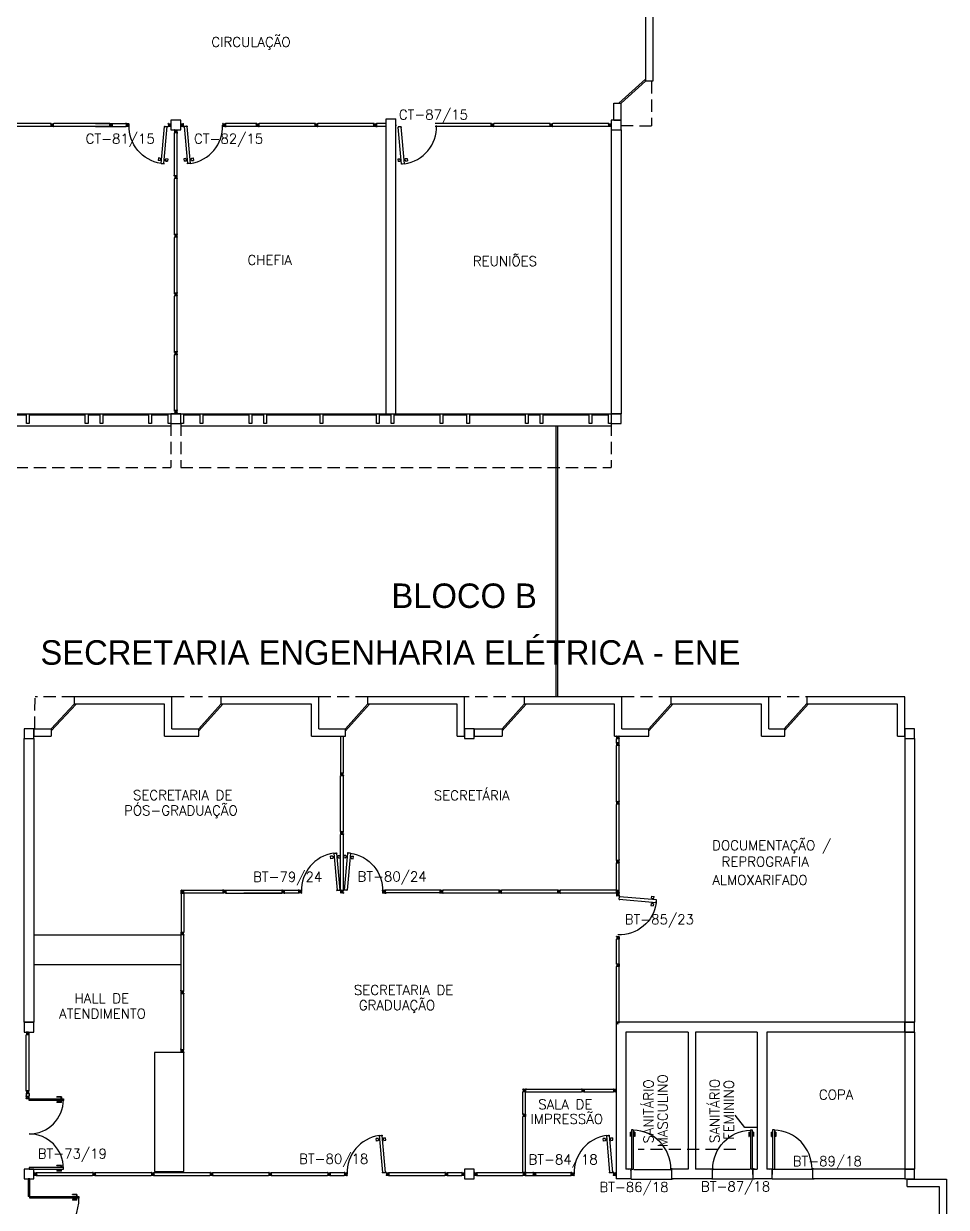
# Model space of a CAD drawing. Header units: centimetres. Extents: x -214 to 72, y 205 to 367.
# Drawn here: x -92.95 to -74.09, y 235.44 to 259.63 of the extents above; entities that cross this region are included whole.
import ezdxf

# ---------------------------------------------------------------- set-up
doc = ezdxf.new("R2010")
doc.units = ezdxf.units.CM
doc.header["$MEASUREMENT"] = 0
doc.linetypes.add('HIDDEN', pattern=[0.375, 0.25, -0.125])
doc.layers.get('0').update_dxf_attribs({"linetype": 'CONTINUOUS'})
for name, color, linetype in [('ALV', 2, 'CONTINUOUS'), ('BANC', 2, 'CONTINUOUS'), ('DIV', 2, 'CONTINUOUS'), ('ENDEREÇO NOVO', 2, 'CONTINUOUS'), ('ESQ', 1, 'CONTINUOUS'), ('ESTRUT', 3, 'CONTINUOUS'), ('MACANETA', 2, 'CONTINUOUS'), ('MARCO', 2, 'CONTINUOUS'), ('PEÇAS', 1, 'CONTINUOUS'), ('PORTA', 1, 'CONTINUOUS'), ('PROJ', 1, 'HIDDEN'), ('PROJEÇÃO', 1, 'HIDDEN'), ('SOLEIRA', 1, 'CONTINUOUS'), ('TEXTO', 2, 'CONTINUOUS'), ('USO', 2, 'CONTINUOUS')]:
    doc.layers.add(name, color=color, linetype=linetype)
doc.styles.add('UNB-100', font='simplex.shx', dxfattribs={"height": 0.2})

# ---------------------------------------------------------------- blocks, each defined once
blk = doc.blocks.new('DOOR-80')
at = {"layer": 'MACANETA'}
for p, q in [((-0.08, -0.755), (-0.08, -0.665)), ((-0.08, -0.665), (-0.075, -0.665)), ((-0.075, -0.755), (-0.075, -0.665)), ((0.01, -0.755), (0.01, -0.665)), ((0.015, -0.665), (0.01, -0.665)), ((0.015, -0.755), (0.015, -0.665)), ((-0.08, -0.755), (-0.053, -0.755)), ((-0.075, -0.735), (-0.053, -0.735)), ((-0.053, -0.728), (-0.05, -0.728)), ((-0.053, -0.763), (-0.053, -0.728)), ((-0.053, -0.763), (-0.05, -0.763)), ((-0.012, -0.728), (-0.015, -0.728)), ((-0.012, -0.763), (-0.015, -0.763)), ((-0.012, -0.763), (-0.012, -0.728)), ((0.01, -0.735), (-0.012, -0.735)), ((0.015, -0.755), (-0.012, -0.755))]:
    blk.add_line(p, q, dxfattribs=at)
at = {"layer": 'PORTA'}
for p, q in [((-0.05, -0.8), (-0.05, 0)), ((-0.015, 0), (-0.05, 0)), ((-0.015, -0.8), (-0.015, 0)), ((-0.05, -0.8), (-0.015, -0.8))]:
    blk.add_line(p, q, dxfattribs=at)
at = {"layer": 'PORTA', "color": 1}
blk.add_arc((-0.02, 0), 0.8, 180, 267.8509, dxfattribs=at)
blk = doc.blocks.new('MTDIV')
for p, q in [((-0.0285, 0.0185), (-0.0285, 0.0285)), ((-0.0185, 0.0285), (-0.0285, 0.0285)), ((-0.0265, 0.0185), (-0.0285, 0.0185)), ((-0.0265, 0.0235), (-0.0265, 0.0265)), ((-0.0265, 0.0265), (-0.0185, 0.0265)), ((-0.0265, 0.0235), (0.0265, 0.0235)), ((-0.0215, 0.0235), (-0.0265, 0.0235)), ((-0.0265, 0.0185), (-0.0265, 0.0215)), ((-0.0265, 0.0215), (-0.0235, 0.0215)), ((-0.0235, 0.0215), (-0.0235, -0.0215)), ((-0.0215, 0.0235), (-0.0215, 0.0215)), ((-0.0215, 0.0215), (0.0215, 0.0215)), ((-0.0215, 0.0195), (0.0195, 0.0195)), ((-0.0215, 0.0195), (-0.0215, -0.0195)), ((-0.0185, 0.0265), (-0.0185, 0.0285)), ((-0.0049, 0), (0.0049, 0)), ((0, -0.0049), (0, 0.0049)), ((0.0195, 0.0095), (0.0115, 0.0095)), ((0.0115, 0.0095), (0.0115, 0.0075)), ((0.0215, 0.0075), (0.0115, 0.0075)), ((0.0135, 0.0075), (0.0135, 0.0055)), ((0.0215, 0.0055), (0.0135, 0.0055)), ((0.0185, 0.0265), (0.0185, 0.0285)), ((0.0185, 0.0285), (0.0285, 0.0285)), ((0.0185, 0.0265), (0.0265, 0.0265)), ((0.0195, 0.0195), (0.0195, 0.0095)), ((0.0215, 0.0235), (0.0215, 0.0075)), ((0.0215, 0.0235), (0.0265, 0.0235)), ((0.0215, 0.0055), (0.0215, -0.0055)), ((0.0235, 0.0215), (0.0235, -0.0215)), ((0.0265, 0.0215), (0.0235, 0.0215)), ((0.0265, 0.0235), (0.0265, 0.0265)), ((0.0265, 0.0185), (0.0265, 0.0215)), ((0.0265, 0.0185), (0.0285, 0.0185)), ((0.0285, 0.0185), (0.0285, 0.0285)), ((-0.0285, -0.0185), (-0.0285, -0.0285)), ((-0.0285, -0.0185), (-0.0265, -0.0185)), ((-0.0185, -0.0285), (-0.0285, -0.0285)), ((-0.0265, -0.0185), (-0.0265, -0.0215)), ((-0.0265, -0.0215), (-0.0235, -0.0215)), ((0.0265, -0.0235), (-0.0265, -0.0235)), ((-0.0265, -0.0235), (-0.0265, -0.0265)), ((-0.0215, -0.0235), (-0.0265, -0.0235)), ((-0.0185, -0.0265), (-0.0265, -0.0265)), ((-0.0215, -0.0195), (0.0195, -0.0195)), ((-0.0215, -0.0215), (0.0215, -0.0215)), ((-0.0215, -0.0215), (-0.0215, -0.0235)), ((-0.0185, -0.0265), (-0.0185, -0.0285)), ((0.0215, -0.0075), (0.0115, -0.0075)), ((0.0115, -0.0075), (0.0115, -0.0095)), ((0.0195, -0.0095), (0.0115, -0.0095)), ((0.0215, -0.0055), (0.0135, -0.0055)), ((0.0135, -0.0055), (0.0135, -0.0075)), ((0.0185, -0.0265), (0.0185, -0.0285)), ((0.0265, -0.0265), (0.0185, -0.0265)), ((0.0185, -0.0285), (0.0285, -0.0285)), ((0.0195, -0.0095), (0.0195, -0.0195)), ((0.0215, -0.0075), (0.0215, -0.0235)), ((0.0215, -0.0235), (0.0265, -0.0235)), ((0.0265, -0.0215), (0.0235, -0.0215)), ((0.0265, -0.0185), (0.0265, -0.0215)), ((0.0285, -0.0185), (0.0265, -0.0185)), ((0.0265, -0.0235), (0.0265, -0.0265)), ((0.0285, -0.0185), (0.0285, -0.0285))]:
    blk.add_line(p, q)
blk = doc.blocks.new('PLXD')
at = {"color": 1}
for p, q in [((-0.194, 0.727), (-0.233, 0.723)), ((-0.192, 0.712), (-0.194, 0.727)), ((-0.08, 0.737), (-0.041, 0.74)), ((-0.079, 0.722), (-0.08, 0.737)), ((-0.036, 0.691), (-0.041, 0.74)), ((-0.229, 0.673), (-0.233, 0.723)), ((-0.189, 0.677), (-0.229, 0.673)), ((-0.164, 0.714), (-0.192, 0.712)), ((-0.162, 0.694), (-0.19, 0.692)), ((-0.189, 0.677), (-0.19, 0.692)), ((-0.107, 0.719), (-0.079, 0.722)), ((-0.106, 0.7), (-0.077, 0.702)), ((-0.076, 0.687), (-0.077, 0.702)), ((-0.076, 0.687), (-0.036, 0.691))]:
    blk.add_line(p, q, dxfattribs=at)
at = {"color": 2}
for p, q in [((-0.172, 0.786), (-0.161, 0.787)), ((-0.172, 0.786), (-0.171, 0.772)), ((-0.169, 0.772), (-0.171, 0.772)), ((-0.17, 0.784), (-0.114, 0.789)), ((-0.17, 0.784), (-0.103, 0.028)), ((-0.159, 0.792), (-0.161, 0.792)), ((-0.161, 0.792), (-0.161, 0.787)), ((-0.159, 0.792), (-0.159, 0.787)), ((-0.159, 0.787), (-0.126, 0.79)), ((-0.124, 0.795), (-0.126, 0.795)), ((-0.126, 0.795), (-0.126, 0.79)), ((-0.124, 0.795), (-0.124, 0.79)), ((-0.124, 0.79), (-0.112, 0.791)), ((-0.114, 0.789), (-0.046, 0.033)), ((-0.112, 0.791), (-0.11, 0.777)), ((-0.11, 0.777), (-0.112, 0.777)), ((-0.105, 0.026), (-0.106, 0.04)), ((-0.104, 0.04), (-0.106, 0.04)), ((-0.105, 0.026), (-0.093, 0.027)), ((-0.103, 0.028), (-0.046, 0.033)), ((-0.092, 0.022), (-0.093, 0.027)), ((-0.09, 0.022), (-0.092, 0.022)), ((-0.091, 0.027), (-0.058, 0.03)), ((-0.09, 0.022), (-0.091, 0.027)), ((-0.057, 0.025), (-0.058, 0.03)), ((-0.055, 0.025), (-0.057, 0.025)), ((-0.056, 0.03), (-0.044, 0.031)), ((-0.055, 0.025), (-0.056, 0.03)), ((-0.045, 0.045), (-0.047, 0.045)), ((-0.044, 0.031), (-0.045, 0.045)), ((-0.008, 0), (0.006, 0)), ((0, 0.007), (0, -0.006))]:
    blk.add_line(p, q, dxfattribs=at)
at = {"color": 1}
blk.add_arc((-0.064, 0.029), 0.764, 98.125, 182.1419, dxfattribs=at)
blk = doc.blocks.new('DIV12')
for p, q in [((-0.005, 0), (0.005, 0)), ((0, -0.005), (0, 0.005)), ((0.024, 0.018), (0.028, 0.018)), ((0.024, 0.018), (0.024, 0.016)), ((0.024, 0.016), (0.028, 0.016)), ((0.028, 0.03), (0.043, 0.03)), ((0.028, 0.018), (0.028, 0.03)), ((0.028, -0.017), (0.028, 0.016)), ((0.03, 0.028), (1.169, 0.028)), ((0.03, -0.029), (0.03, 0.028)), ((0.043, 0.03), (0.043, 0.028)), ((0.024, -0.017), (0.028, -0.017)), ((0.024, -0.017), (0.024, -0.019)), ((0.024, -0.019), (0.028, -0.019)), ((0.028, -0.031), (0.028, -0.019)), ((0.028, -0.031), (0.043, -0.031)), ((0.03, -0.029), (1.169, -0.029)), ((0.043, -0.029), (0.043, -0.031))]:
    blk.add_line(p, q)
blk = doc.blocks.new('ESQ9')
at = {"layer": 'ALV'}
blk.add_line((-0.2, 0), (0, 0), dxfattribs=at)
at = {"layer": 'ESQ'}
for p, q in [((0.055, 0), (8.745, 0)), ((0, -0.2), (0, -0.25)), ((0.055, -0.025), (0.4, -0.025)), ((0.455, -0.025), (1.4, -0.025)), ((1.455, -0.025), (1.7, -0.025)), ((1.755, -0.025), (2.85, -0.025)), ((2.905, -0.025), (4, -0.025)), ((4.055, -0.025), (4.3, -0.025)), ((4.355, -0.025), (5.3, -0.025)), ((5.355, -0.025), (5.85, -0.025)), ((5.905, -0.025), (7.05, -0.025)), ((7.105, -0.025), (7.35, -0.025)), ((7.405, -0.025), (8.35, -0.025)), ((8.405, -0.025), (8.745, -0.025)), ((8.8, -0.2), (8.8, -0.25)), ((0, -0.25), (8.8, -0.25))]:
    blk.add_line(p, q, dxfattribs=at)
for points in [[(0, 0), (0.055, 0), (0.055, -0.2), (0, -0.2)], [(0.4, 0), (0.455, 0), (0.455, -0.2), (0.4, -0.2)], [(1.4, 0), (1.455, 0), (1.455, -0.2), (1.4, -0.2)], [(1.7, 0), (1.755, 0), (1.755, -0.2), (1.7, -0.2)], [(2.85, 0), (2.905, 0), (2.905, -0.2), (2.85, -0.2)], [(4, 0), (4.055, 0), (4.055, -0.2), (4, -0.2)], [(4.3, 0), (4.355, 0), (4.355, -0.2), (4.3, -0.2)], [(5.3, 0), (5.355, 0), (5.355, -0.2), (5.3, -0.2)], [(5.85, 0), (5.905, 0), (5.905, -0.2), (5.85, -0.2)], [(7.05, 0), (7.105, 0), (7.105, -0.2), (7.05, -0.2)], [(7.35, 0), (7.405, 0), (7.405, -0.2), (7.35, -0.2)], [(8.35, 0), (8.405, 0), (8.405, -0.2), (8.35, -0.2)], [(8.745, 0), (8.8, 0), (8.8, -0.2), (8.745, -0.2)]]:
    blk.add_lwpolyline(points, close=True, dxfattribs=at)
blk = doc.blocks.new('PDFT')
at = {"color": 1}
for p, q in [((0.318, 0.979), (0.318, 0.889)), ((0.318, 0.979), (0.358, 0.979)), ((0.328, 0.969), (0.328, 0.889)), ((0.328, 0.969), (0.358, 0.969)), ((0.433, 0.979), (0.393, 0.979)), ((0.423, 0.969), (0.393, 0.969)), ((0.423, 0.969), (0.423, 0.889)), ((0.433, 0.979), (0.433, 0.889)), ((2.362, 0.979), (2.362, 0.889)), ((2.362, 0.979), (2.402, 0.979)), ((2.372, 0.969), (2.372, 0.889)), ((2.372, 0.969), (2.402, 0.969)), ((2.477, 0.979), (2.437, 0.979)), ((2.467, 0.969), (2.437, 0.969)), ((2.467, 0.969), (2.467, 0.889)), ((2.477, 0.979), (2.477, 0.889)), ((0.328, 0.889), (0.318, 0.889)), ((0.423, 0.889), (0.433, 0.889)), ((2.372, 0.889), (2.362, 0.889)), ((2.467, 0.889), (2.477, 0.889))]:
    blk.add_line(p, q, dxfattribs=at)
at = {"color": 2}
for p, q in [((0.358, 0.018), (0.358, 1.019)), ((0.358, 1.019), (0.393, 1.019)), ((0.393, 1.019), (0.393, 0.018)), ((2.402, 1.019), (2.402, 0.018)), ((2.437, 1.019), (2.402, 1.019)), ((2.437, 0.018), (2.437, 1.019)), ((0.358, 0.018), (0, 0.017)), ((0, 0.017), (0, -0.017)), ((0.393, 0.018), (0.358, 0.018)), ((0.358, 0.018), (0.358, -0.017)), ((2.402, 0.018), (2.437, 0.018)), ((2.437, 0.017), (2.437, -0.017)), ((2.437, 0.017), (2.805, 0.017)), ((2.805, 0.017), (2.805, -0.017)), ((0, -0.017), (0.358, -0.017)), ((2.437, -0.017), (2.805, -0.017))]:
    blk.add_line(p, q, dxfattribs=at)
at = {"color": 1}
for centre, start, end in [((0.393, 0.018), 0.0837, 90), ((2.402, 0.018), 90, 179.9163)]:
    blk.add_arc(centre, 1.002, start, end, dxfattribs=at)

msp = doc.modelspace()

# ---------------------------------------------------------------- linework, layer by layer
for p, q in [((-88.842, 241.889), (-88.832, 241.889)), ((-87.298, 241.889), (-87.288, 241.889)), ((-85.576, 241.889), (-85.586, 241.889))]:
    msp.add_line(p, q)
at = {"layer": 'ALV'}
for p, q in [((-80.085, 260.452), (-80.085, 258.452)), ((-80.235, 260.302), (-80.235, 258.452)), ((-80.085, 258.452), (-80.235, 258.452)), ((-80.885, 257.658), (-80.885, 258.002)), ((-80.885, 258.002), (-80.735, 258.002)), ((-80.735, 257.658), (-80.735, 258.002)), ((-85.535, 251.658), (-85.535, 257.686)), ((-85.535, 257.686), (-85.335, 257.686)), ((-85.335, 251.658), (-85.335, 257.686)), ((-80.885, 257.658), (-80.735, 257.658)), ((-80.935, 257.458), (-80.935, 251.658)), ((-80.935, 257.458), (-80.735, 257.458)), ((-80.735, 257.458), (-80.735, 251.658)), ((-80.935, 251.658), (-80.735, 251.658)), ((-89.915, 245.868), (-91.915, 245.868)), ((-91.915, 245.868), (-91.915, 245.718)), ((-89.915, 245.218), (-89.915, 245.868)), ((-86.915, 245.868), (-88.915, 245.868)), ((-88.915, 245.868), (-88.915, 245.718)), ((-86.915, 245.218), (-86.915, 245.868)), ((-85.915, 245.868), (-85.915, 245.718)), ((-83.935, 245.868), (-85.915, 245.868)), ((-83.935, 245.068), (-83.935, 245.868)), ((-80.715, 245.868), (-82.715, 245.868)), ((-82.715, 245.868), (-82.715, 245.718)), ((-80.715, 245.218), (-80.715, 245.868)), ((-77.715, 245.868), (-79.715, 245.868)), ((-79.715, 245.868), (-79.715, 245.718)), ((-77.715, 245.218), (-77.715, 245.868)), ((-74.935, 245.868), (-76.935, 245.868)), ((-76.935, 245.868), (-76.935, 245.718)), ((-74.935, 245.068), (-74.935, 245.868)), ((-90.065, 245.718), (-91.915, 245.718)), ((-90.065, 245.068), (-90.065, 245.718)), ((-87.065, 245.718), (-88.915, 245.718)), ((-87.065, 245.068), (-87.065, 245.718)), ((-84.085, 245.718), (-85.915, 245.718)), ((-84.085, 245.068), (-84.085, 245.718)), ((-80.865, 245.718), (-82.715, 245.718)), ((-80.865, 245.068), (-80.865, 245.718)), ((-77.865, 245.718), (-79.715, 245.718)), ((-77.865, 245.068), (-77.865, 245.718)), ((-75.085, 245.718), (-76.935, 245.718)), ((-75.085, 245.068), (-75.085, 245.718)), ((-92.735, 245.218), (-92.385, 245.218)), ((-92.735, 245.218), (-92.735, 245.068)), ((-92.385, 245.218), (-92.385, 245.068)), ((-89.915, 245.218), (-89.365, 245.218)), ((-89.365, 245.068), (-89.365, 245.218)), ((-86.915, 245.218), (-86.365, 245.218)), ((-86.365, 245.068), (-86.365, 245.218)), ((-83.735, 245.218), (-83.735, 245.068)), ((-83.735, 245.218), (-83.165, 245.218)), ((-83.165, 245.218), (-83.165, 245.068)), ((-80.715, 245.218), (-80.165, 245.218)), ((-80.165, 245.068), (-80.165, 245.218)), ((-77.715, 245.218), (-77.385, 245.218)), ((-77.385, 245.068), (-77.385, 245.218)), ((-92.935, 239.218), (-92.935, 245.018)), ((-92.935, 245.018), (-92.735, 245.018)), ((-92.935, 239.218), (-92.935, 245.018)), ((-92.735, 245.068), (-92.385, 245.068)), ((-92.735, 245.018), (-92.735, 239.218)), ((-92.735, 245.018), (-92.735, 239.218)), ((-90.065, 245.068), (-89.365, 245.068)), ((-87.065, 245.068), (-86.365, 245.068)), ((-84.085, 245.068), (-83.935, 245.068)), ((-83.735, 245.068), (-83.165, 245.068)), ((-80.865, 245.068), (-80.165, 245.068)), ((-77.865, 245.068), (-77.385, 245.068)), ((-75.085, 245.068), (-74.935, 245.068)), ((-74.935, 245.018), (-74.935, 239.218)), ((-74.935, 245.018), (-74.735, 245.018)), ((-74.735, 245.018), (-74.735, 239.218)), ((-74.735, 245.018), (-74.735, 245.018)), ((-92.935, 239.218), (-92.735, 239.218)), ((-92.935, 239.218), (-92.735, 239.218)), ((-80.835, 239.218), (-80.835, 236.017)), ((-74.94, 239.218), (-80.835, 239.218)), ((-74.94, 239.218), (-74.94, 239.018)), ((-74.935, 239.218), (-74.735, 239.218)), ((-80.635, 239.018), (-80.635, 236.217)), ((-79.363, 239.018), (-80.635, 239.018)), ((-79.363, 239.018), (-79.363, 236.217)), ((-77.951, 239.018), (-79.213, 239.018)), ((-79.213, 239.018), (-79.213, 236.217)), ((-77.951, 239.018), (-77.951, 236.217)), ((-74.935, 239.018), (-77.751, 239.018)), ((-77.751, 239.018), (-77.751, 236.217)), ((-74.935, 239.018), (-74.935, 236.218)), ((-74.935, 239.018), (-74.735, 239.018)), ((-74.735, 239.018), (-74.935, 239.018)), ((-74.735, 239.018), (-74.735, 236.218)), ((-74.735, 239.018), (-74.735, 239.018)), ((-74.735, 239.018), (-74.735, 239.018)), ((-74.735, 239.018), (-74.735, 239.018)), ((-74.735, 239.018), (-74.735, 239.018)), ((-74.735, 239.018), (-74.735, 239.018)), ((-80.535, 236.217), (-80.635, 236.217)), ((-80.535, 236.217), (-80.535, 236.017)), ((-79.705, 236.217), (-79.705, 236.017)), ((-79.363, 236.217), (-79.705, 236.217)), ((-78.87, 236.217), (-79.213, 236.217)), ((-78.87, 236.217), (-78.87, 236.017)), ((-78.04, 236.217), (-77.951, 236.217)), ((-78.04, 236.217), (-78.04, 236.017)), ((-77.651, 236.217), (-77.751, 236.217)), ((-77.651, 236.217), (-77.651, 236.017)), ((-74.935, 236.217), (-76.821, 236.217)), ((-76.821, 236.217), (-76.821, 236.017)), ((-74.935, 236.218), (-74.735, 236.218)), ((-74.931, 236.218), (-74.735, 236.218)), ((-80.535, 236.017), (-80.835, 236.017)), ((-78.87, 236.017), (-79.705, 236.017)), ((-77.686, 236.017), (-78.005, 236.017)), ((-74.935, 236.017), (-76.821, 236.017)), ((-74.885, 236.012), (-74.085, 236.012)), ((-74.885, 235.862), (-74.885, 236.012)), ((-74.085, 236.012), (-74.085, 234.012)), ((-74.885, 235.862), (-74.235, 235.862)), ((-74.235, 235.862), (-74.235, 234.012))]:
    msp.add_line(p, q, dxfattribs=at)
at = {"layer": 'BANC'}
for points in [[(-89.728, 240.402), (-89.728, 241.002), (-92.735, 241.002), (-92.735, 240.402)], [(-90.271, 236.168), (-89.671, 236.168), (-89.671, 238.602), (-90.271, 238.602)]]:
    msp.add_lwpolyline(points, close=True, dxfattribs=at)
at = {"layer": 'DIV'}
for p, q in [((-91.477, 257.586), (-90.852, 257.586)), ((-91.477, 257.529), (-90.852, 257.529)), ((-90.85, 257.588), (-90.865, 257.588)), ((-90.865, 257.586), (-90.865, 257.588)), ((-90.865, 257.527), (-90.865, 257.529)), ((-90.85, 257.527), (-90.865, 257.527)), ((-90.852, 257.586), (-90.852, 257.529)), ((-90.85, 257.588), (-90.85, 257.576)), ((-90.845, 257.576), (-90.85, 257.576)), ((-90.85, 257.574), (-90.85, 257.541)), ((-90.845, 257.574), (-90.85, 257.574)), ((-90.845, 257.541), (-90.85, 257.541)), ((-90.845, 257.539), (-90.85, 257.539)), ((-90.85, 257.539), (-90.85, 257.527)), ((-90.845, 257.574), (-90.845, 257.576)), ((-90.845, 257.539), (-90.845, 257.541)), ((-90.827, 257.558), (-90.817, 257.558)), ((-90.822, 257.563), (-90.822, 257.552)), ((-89.831, 257.429), (-89.841, 257.429)), ((-89.836, 257.423), (-89.836, 257.434)), ((-88.844, 257.558), (-88.854, 257.558)), ((-88.849, 257.563), (-88.849, 257.552)), ((-88.825, 257.574), (-88.825, 257.576)), ((-88.825, 257.576), (-88.82, 257.576)), ((-88.825, 257.574), (-88.82, 257.574)), ((-88.825, 257.539), (-88.825, 257.541)), ((-88.825, 257.541), (-88.82, 257.541)), ((-88.825, 257.539), (-88.82, 257.539)), ((-88.82, 257.588), (-88.82, 257.576)), ((-88.82, 257.588), (-88.806, 257.588)), ((-88.82, 257.574), (-88.82, 257.541)), ((-88.82, 257.539), (-88.82, 257.527)), ((-88.82, 257.527), (-88.806, 257.527)), ((-88.818, 257.586), (-88.818, 257.529)), ((-88.194, 257.586), (-88.818, 257.586)), ((-88.194, 257.529), (-88.818, 257.529)), ((-88.806, 257.586), (-88.806, 257.588)), ((-88.806, 257.527), (-88.806, 257.529)), ((-88.206, 257.586), (-88.206, 257.588)), ((-88.192, 257.588), (-88.206, 257.588)), ((-88.206, 257.527), (-88.206, 257.529)), ((-88.192, 257.527), (-88.206, 257.527)), ((-88.194, 257.586), (-88.194, 257.529)), ((-88.192, 257.588), (-88.192, 257.576)), ((-88.187, 257.576), (-88.192, 257.576)), ((-88.192, 257.574), (-88.192, 257.541)), ((-88.187, 257.574), (-88.192, 257.574)), ((-88.187, 257.541), (-88.192, 257.541)), ((-88.192, 257.539), (-88.192, 257.527)), ((-88.187, 257.539), (-88.192, 257.539)), ((-88.187, 257.574), (-88.187, 257.576)), ((-88.187, 257.539), (-88.187, 257.541)), ((-88.158, 257.558), (-88.168, 257.558)), ((-88.163, 257.563), (-88.163, 257.552)), ((-85.758, 257.558), (-85.768, 257.558)), ((-85.763, 257.563), (-85.763, 257.552)), ((-85.74, 257.576), (-85.735, 257.576)), ((-85.74, 257.574), (-85.74, 257.576)), ((-85.74, 257.574), (-85.735, 257.574)), ((-85.74, 257.541), (-85.735, 257.541)), ((-85.74, 257.539), (-85.74, 257.541)), ((-85.74, 257.539), (-85.735, 257.539)), ((-85.735, 257.588), (-85.72, 257.588)), ((-85.735, 257.588), (-85.735, 257.576)), ((-85.735, 257.574), (-85.735, 257.541)), ((-85.735, 257.539), (-85.735, 257.527)), ((-85.735, 257.527), (-85.72, 257.527)), ((-85.733, 257.586), (-85.733, 257.529)), ((-85.535, 257.586), (-85.733, 257.586)), ((-85.535, 257.529), (-85.733, 257.529)), ((-85.72, 257.586), (-85.72, 257.588)), ((-85.72, 257.527), (-85.72, 257.529)), ((-89.866, 257.4), (-89.866, 257.386)), ((-89.854, 257.4), (-89.866, 257.4)), ((-89.866, 257.386), (-89.864, 257.386)), ((-89.864, 256.522), (-89.864, 257.398)), ((-89.807, 257.398), (-89.864, 257.398)), ((-89.854, 257.405), (-89.854, 257.4)), ((-89.854, 257.405), (-89.852, 257.405)), ((-89.852, 257.405), (-89.852, 257.4)), ((-89.819, 257.4), (-89.852, 257.4)), ((-89.819, 257.405), (-89.819, 257.4)), ((-89.819, 257.405), (-89.817, 257.405)), ((-89.817, 257.405), (-89.817, 257.4)), ((-89.805, 257.4), (-89.817, 257.4)), ((-89.807, 256.522), (-89.807, 257.398)), ((-89.807, 257.386), (-89.805, 257.386)), ((-89.805, 257.4), (-89.805, 257.386)), ((-89.866, 256.534), (-89.864, 256.534)), ((-89.866, 256.52), (-89.866, 256.534)), ((-89.854, 256.52), (-89.866, 256.52)), ((-89.807, 256.522), (-89.864, 256.522)), ((-89.854, 256.515), (-89.854, 256.52)), ((-89.854, 256.515), (-89.852, 256.515)), ((-89.852, 256.515), (-89.852, 256.52)), ((-89.819, 256.52), (-89.852, 256.52)), ((-89.83, 256.492), (-89.84, 256.492)), ((-89.835, 256.486), (-89.835, 256.497)), ((-89.819, 256.515), (-89.819, 256.52)), ((-89.819, 256.515), (-89.817, 256.515)), ((-89.817, 256.515), (-89.817, 256.52)), ((-89.805, 256.52), (-89.817, 256.52)), ((-89.807, 256.534), (-89.805, 256.534)), ((-89.805, 256.52), (-89.805, 256.534)), ((-82.065, 251.408), (-82.065, 245.868)), ((-82.035, 251.408), (-82.035, 245.868)), ((-86.465, 244.318), (-86.465, 245.068)), ((-86.408, 244.318), (-86.408, 245.068)), ((-80.828, 244.933), (-80.828, 245.011)), ((-80.771, 244.933), (-80.771, 245.011)), ((-80.828, 241.918), (-80.828, 242.476)), ((-80.771, 241.918), (-80.771, 242.476)), ((-89.73, 241.861), (-89.73, 241.846)), ((-89.73, 241.861), (-89.718, 241.861)), ((-89.728, 241.846), (-89.73, 241.846)), ((-89.728, 241.859), (-89.728, 241.059)), ((-89.728, 241.859), (-89.671, 241.859)), ((-89.718, 241.866), (-89.718, 241.861)), ((-89.716, 241.866), (-89.718, 241.866)), ((-89.716, 241.866), (-89.716, 241.861)), ((-89.716, 241.861), (-89.683, 241.861)), ((-89.704, 241.889), (-89.694, 241.889)), ((-89.699, 241.894), (-89.699, 241.884)), ((-89.683, 241.866), (-89.683, 241.861)), ((-89.681, 241.866), (-89.683, 241.866)), ((-89.681, 241.866), (-89.681, 241.861)), ((-89.681, 241.861), (-89.669, 241.861)), ((-89.671, 241.918), (-88.867, 241.918)), ((-89.671, 241.861), (-88.867, 241.861)), ((-89.671, 241.859), (-89.671, 241.059)), ((-89.669, 241.846), (-89.671, 241.846)), ((-89.669, 241.861), (-89.669, 241.846)), ((-88.88, 241.92), (-88.88, 241.918)), ((-88.865, 241.92), (-88.88, 241.92)), ((-88.867, 241.861), (-88.867, 241.918)), ((-88.865, 241.908), (-88.865, 241.92)), ((-88.86, 241.908), (-88.865, 241.908)), ((-88.86, 241.906), (-88.865, 241.906)), ((-88.865, 241.873), (-88.865, 241.906)), ((-88.86, 241.908), (-88.86, 241.906)), ((-88.837, 241.884), (-88.837, 241.894)), ((-88.444, 241.918), (-87.323, 241.918)), ((-88.444, 241.861), (-87.323, 241.861)), ((-87.336, 241.92), (-87.336, 241.918)), ((-87.321, 241.92), (-87.336, 241.92)), ((-87.336, 241.861), (-87.336, 241.859)), ((-87.321, 241.859), (-87.336, 241.859)), ((-87.323, 241.861), (-87.323, 241.918)), ((-87.321, 241.908), (-87.321, 241.92)), ((-87.316, 241.908), (-87.321, 241.908)), ((-87.316, 241.906), (-87.321, 241.906)), ((-87.321, 241.873), (-87.321, 241.906)), ((-87.316, 241.873), (-87.321, 241.873)), ((-87.316, 241.871), (-87.321, 241.871)), ((-87.321, 241.859), (-87.321, 241.871)), ((-87.316, 241.908), (-87.316, 241.906)), ((-87.316, 241.873), (-87.316, 241.871)), ((-87.293, 241.884), (-87.293, 241.894)), ((-85.581, 241.884), (-85.581, 241.894)), ((-85.557, 241.908), (-85.552, 241.908)), ((-85.557, 241.908), (-85.557, 241.906)), ((-85.557, 241.906), (-85.552, 241.906)), ((-85.557, 241.873), (-85.552, 241.873)), ((-85.557, 241.873), (-85.557, 241.871)), ((-85.557, 241.871), (-85.552, 241.871)), ((-85.552, 241.92), (-85.538, 241.92)), ((-85.552, 241.908), (-85.552, 241.92)), ((-85.552, 241.873), (-85.552, 241.906)), ((-85.552, 241.859), (-85.552, 241.871)), ((-85.552, 241.859), (-85.538, 241.859)), ((-84.43, 241.918), (-85.55, 241.918)), ((-85.55, 241.861), (-85.55, 241.918)), ((-84.43, 241.861), (-85.55, 241.861)), ((-85.538, 241.92), (-85.538, 241.918)), ((-85.538, 241.861), (-85.538, 241.859)), ((-84.442, 241.92), (-84.442, 241.918)), ((-84.428, 241.92), (-84.442, 241.92)), ((-84.442, 241.861), (-84.442, 241.859)), ((-84.428, 241.859), (-84.442, 241.859)), ((-84.43, 241.861), (-84.43, 241.918)), ((-84.428, 241.908), (-84.428, 241.92)), ((-84.423, 241.908), (-84.428, 241.908)), ((-84.423, 241.906), (-84.428, 241.906)), ((-84.428, 241.873), (-84.428, 241.906)), ((-84.423, 241.873), (-84.428, 241.873)), ((-84.423, 241.871), (-84.428, 241.871)), ((-84.428, 241.859), (-84.428, 241.871)), ((-84.423, 241.908), (-84.423, 241.906)), ((-84.423, 241.873), (-84.423, 241.871)), ((-84.394, 241.889), (-84.404, 241.889)), ((-84.399, 241.884), (-84.399, 241.894)), ((-80.828, 240.418), (-80.828, 240.917)), ((-80.771, 240.418), (-80.771, 240.917)), ((-92.883, 239.013), (-92.883, 239.018)), ((-92.883, 239.013), (-92.881, 239.013)), ((-92.848, 239.018), (-92.881, 239.018)), ((-92.881, 239.013), (-92.881, 239.018)), ((-92.86, 238.989), (-92.87, 238.989)), ((-92.865, 238.984), (-92.865, 238.994)), ((-92.848, 239.013), (-92.848, 239.018)), ((-92.848, 239.013), (-92.846, 239.013)), ((-92.846, 239.013), (-92.846, 239.018)), ((-81.483, 237.853), (-80.892, 237.853)), ((-92.893, 237.761), (-92.893, 237.713)), ((-92.836, 237.761), (-92.836, 237.713)), ((-92.835, 237.656), (-92.134, 237.656)), ((-92.835, 237.621), (-92.835, 237.656)), ((-92.134, 237.621), (-92.835, 237.621)), ((-92.174, 237.696), (-92.264, 237.696)), ((-92.264, 237.686), (-92.264, 237.695)), ((-92.184, 237.686), (-92.264, 237.686)), ((-92.184, 237.591), (-92.264, 237.591)), ((-92.264, 237.591), (-92.264, 237.581)), ((-92.174, 237.581), (-92.264, 237.581)), ((-92.184, 237.686), (-92.184, 237.656)), ((-92.184, 237.591), (-92.184, 237.621)), ((-92.174, 237.696), (-92.174, 237.656)), ((-92.174, 237.581), (-92.174, 237.621)), ((-92.134, 237.656), (-92.134, 237.621)), ((-82.742, 237.346), (-82.742, 237.796)), ((-82.685, 237.346), (-82.685, 237.796)), ((-81.483, 237.796), (-80.892, 237.796)), ((-92.134, 236.253), (-92.835, 236.253)), ((-92.835, 236.253), (-92.835, 236.218)), ((-92.835, 236.218), (-92.134, 236.218)), ((-92.174, 236.293), (-92.264, 236.293)), ((-92.264, 236.283), (-92.264, 236.292)), ((-92.184, 236.283), (-92.264, 236.283)), ((-92.184, 236.188), (-92.264, 236.188)), ((-92.264, 236.188), (-92.264, 236.178)), ((-92.174, 236.178), (-92.264, 236.178)), ((-92.184, 236.283), (-92.184, 236.253)), ((-92.184, 236.188), (-92.184, 236.218)), ((-92.174, 236.293), (-92.174, 236.253)), ((-92.174, 236.178), (-92.174, 236.218)), ((-92.134, 236.218), (-92.134, 236.253)), ((-86.678, 236.146), (-86.391, 236.146)), ((-84.278, 236.146), (-83.992, 236.146)), ((-83.678, 236.146), (-82.742, 236.146)), ((-82.714, 236.112), (-82.714, 236.123)), ((-82.69, 236.136), (-82.685, 236.136)), ((-82.69, 236.136), (-82.69, 236.134)), ((-82.69, 236.134), (-82.685, 236.134)), ((-82.685, 236.148), (-82.671, 236.148)), ((-82.685, 236.136), (-82.685, 236.148)), ((-82.685, 236.101), (-82.685, 236.134)), ((-82.683, 236.146), (-81.751, 236.146)), ((-82.683, 236.089), (-82.683, 236.146)), ((-82.671, 236.148), (-82.671, 236.146)), ((-82.507, 236.112), (-82.507, 236.123)), ((-82.484, 236.136), (-82.479, 236.136)), ((-82.484, 236.136), (-82.484, 236.134)), ((-82.484, 236.134), (-82.479, 236.134)), ((-82.479, 236.148), (-82.464, 236.148)), ((-82.479, 236.136), (-82.479, 236.148)), ((-82.479, 236.101), (-82.479, 236.134)), ((-82.477, 236.146), (-81.751, 236.146)), ((-82.477, 236.089), (-82.477, 236.146)), ((-82.464, 236.148), (-82.464, 236.146)), ((-81.764, 236.148), (-81.764, 236.146)), ((-81.749, 236.148), (-81.764, 236.148)), ((-81.764, 236.148), (-81.764, 236.146)), ((-81.749, 236.148), (-81.764, 236.148)), ((-81.751, 236.089), (-81.751, 236.146)), ((-81.751, 236.089), (-81.751, 236.146)), ((-81.749, 236.136), (-81.749, 236.148)), ((-81.749, 236.136), (-81.749, 236.148)), ((-81.744, 236.136), (-81.749, 236.136)), ((-81.744, 236.136), (-81.749, 236.136)), ((-81.744, 236.134), (-81.749, 236.134)), ((-81.749, 236.101), (-81.749, 236.134)), ((-81.744, 236.134), (-81.749, 236.134)), ((-81.749, 236.101), (-81.749, 236.134)), ((-81.744, 236.136), (-81.744, 236.134)), ((-81.744, 236.136), (-81.744, 236.134)), ((-81.721, 236.112), (-81.721, 236.123)), ((-81.721, 236.112), (-81.721, 236.123)), ((-86.678, 236.089), (-86.391, 236.089)), ((-86.368, 236.118), (-86.358, 236.118)), ((-84.278, 236.089), (-83.992, 236.089)), ((-83.678, 236.089), (-82.742, 236.089)), ((-82.719, 236.118), (-82.709, 236.118)), ((-82.719, 236.118), (-82.709, 236.118)), ((-82.69, 236.101), (-82.685, 236.101)), ((-82.69, 236.101), (-82.69, 236.099)), ((-82.69, 236.099), (-82.685, 236.099)), ((-82.685, 236.087), (-82.685, 236.099)), ((-82.685, 236.087), (-82.671, 236.087)), ((-82.683, 236.089), (-81.751, 236.089)), ((-82.671, 236.089), (-82.671, 236.087)), ((-82.512, 236.118), (-82.502, 236.118)), ((-82.484, 236.101), (-82.479, 236.101)), ((-82.484, 236.101), (-82.484, 236.099)), ((-82.484, 236.099), (-82.479, 236.099)), ((-82.479, 236.087), (-82.479, 236.099)), ((-82.479, 236.087), (-82.464, 236.087)), ((-82.477, 236.089), (-81.751, 236.089)), ((-82.464, 236.089), (-82.464, 236.087)), ((-81.764, 236.089), (-81.764, 236.087)), ((-81.764, 236.089), (-81.764, 236.087)), ((-81.749, 236.087), (-81.764, 236.087)), ((-81.749, 236.087), (-81.764, 236.087)), ((-81.744, 236.101), (-81.749, 236.101)), ((-81.744, 236.101), (-81.749, 236.101)), ((-81.744, 236.099), (-81.749, 236.099)), ((-81.749, 236.087), (-81.749, 236.099)), ((-81.744, 236.099), (-81.749, 236.099)), ((-81.749, 236.087), (-81.749, 236.099)), ((-81.744, 236.101), (-81.744, 236.099)), ((-81.744, 236.101), (-81.744, 236.099)), ((-81.726, 236.118), (-81.716, 236.118)), ((-81.726, 236.118), (-81.716, 236.118))]:
    msp.add_line(p, q, dxfattribs=at)
at = {"layer": 'DIV', "color": 1}
msp.add_line((-89.836, 257.423), (-89.836, 257.434), dxfattribs=at)
for centre, start, end in [((-92.835, 237.638), 270, 0), ((-92.835, 236.235), 0, 90)]:
    msp.add_arc(centre, 0.702, start, end, dxfattribs=at)
at = {"layer": 'ESQ'}
for p, q in [((-80.235, 258.493), (-80.78, 258.002)), ((-80.235, 258.452), (-80.735, 258.002)), ((-91.875, 245.718), (-92.385, 245.173)), ((-91.915, 245.718), (-92.385, 245.218)), ((-88.875, 245.718), (-89.365, 245.173)), ((-88.915, 245.718), (-89.365, 245.218)), ((-85.915, 245.718), (-86.365, 245.218)), ((-85.875, 245.718), (-86.365, 245.173)), ((-82.715, 245.718), (-83.165, 245.218)), ((-82.675, 245.718), (-83.165, 245.173)), ((-79.715, 245.718), (-80.165, 245.218)), ((-79.675, 245.718), (-80.165, 245.173)), ((-76.935, 245.736), (-77.402, 245.218)), ((-76.911, 245.718), (-77.385, 245.191))]:
    msp.add_line(p, q, dxfattribs=at)
at = {"layer": 'ESTRUT'}
for points in [[(-89.735, 257.658), (-89.935, 257.658), (-89.935, 257.458), (-89.735, 257.458)], [(-80.735, 257.658), (-80.935, 257.658), (-80.935, 257.458), (-80.735, 257.458)], [(-89.735, 251.658), (-89.935, 251.658), (-89.935, 251.458), (-89.735, 251.458)], [(-80.735, 251.658), (-80.935, 251.658), (-80.935, 251.458), (-80.735, 251.458)], [(-92.735, 245.218), (-92.935, 245.218), (-92.935, 245.018), (-92.735, 245.018)], [(-83.735, 245.218), (-83.935, 245.218), (-83.935, 245.018), (-83.735, 245.018)], [(-74.735, 245.218), (-74.935, 245.218), (-74.935, 245.018), (-74.735, 245.018)], [(-92.735, 239.218), (-92.935, 239.218), (-92.935, 239.018), (-92.735, 239.018)], [(-92.735, 239.218), (-92.935, 239.218), (-92.935, 239.018), (-92.735, 239.018)], [(-74.735, 239.218), (-74.935, 239.218), (-74.935, 239.018), (-74.735, 239.018)], [(-92.735, 236.218), (-92.935, 236.218), (-92.935, 236.018), (-92.735, 236.018)], [(-92.735, 236.218), (-92.935, 236.218), (-92.935, 236.018), (-92.735, 236.018)], [(-83.735, 236.218), (-83.935, 236.218), (-83.935, 236.018), (-83.735, 236.018)], [(-74.735, 236.218), (-74.935, 236.218), (-74.935, 236.018), (-74.735, 236.018)]]:
    msp.add_lwpolyline(points, close=True, dxfattribs=at)
at = {"layer": 'MARCO'}
for p, q in [((-80.58, 236.217), (-80.52, 236.227)), ((-80.58, 236.217), (-80.58, 236.217)), ((-80.52, 236.227), (-80.535, 236.217)), ((-80.535, 236.217), (-80.52, 236.217)), ((-80.52, 236.217), (-80.535, 236.182)), ((-80.535, 236.217), (-80.53, 236.217)), ((-80.535, 236.182), (-80.531, 236.191)), ((-80.531, 236.191), (-80.535, 236.017)), ((-79.66, 236.217), (-79.715, 236.227)), ((-79.715, 236.227), (-79.715, 236.217)), ((-79.715, 236.217), (-79.715, 236.217)), ((-79.715, 236.217), (-79.705, 236.182)), ((-79.705, 236.217), (-79.715, 236.217)), ((-79.705, 236.182), (-79.705, 236.182)), ((-79.705, 236.182), (-79.705, 236.017)), ((-79.66, 236.217), (-79.66, 236.217)), ((-78.915, 236.217), (-78.86, 236.227)), ((-78.915, 236.217), (-78.915, 236.217)), ((-78.87, 236.217), (-78.86, 236.217)), ((-78.86, 236.217), (-78.87, 236.182)), ((-78.87, 236.182), (-78.87, 236.017)), ((-78.87, 236.182), (-78.87, 236.182)), ((-78.86, 236.227), (-78.86, 236.217)), ((-78.86, 236.217), (-78.86, 236.217)), ((-78.055, 236.227), (-78.04, 236.217)), ((-77.995, 236.217), (-78.055, 236.227)), ((-78.055, 236.217), (-78.04, 236.182)), ((-78.04, 236.217), (-78.055, 236.217)), ((-78.04, 236.217), (-78.045, 236.217)), ((-78.044, 236.191), (-78.04, 236.017)), ((-78.04, 236.182), (-78.044, 236.191)), ((-77.995, 236.217), (-77.995, 236.217)), ((-77.696, 236.217), (-77.636, 236.227)), ((-77.696, 236.217), (-77.696, 236.217)), ((-77.636, 236.227), (-77.651, 236.217)), ((-77.651, 236.217), (-77.636, 236.217)), ((-77.636, 236.217), (-77.651, 236.182)), ((-77.651, 236.217), (-77.646, 236.217)), ((-77.651, 236.182), (-77.647, 236.191)), ((-77.647, 236.191), (-77.651, 236.017)), ((-76.776, 236.217), (-76.831, 236.227)), ((-76.831, 236.227), (-76.831, 236.217)), ((-76.831, 236.217), (-76.831, 236.217)), ((-76.831, 236.217), (-76.821, 236.182)), ((-76.821, 236.217), (-76.831, 236.217)), ((-76.821, 236.182), (-76.821, 236.182)), ((-76.821, 236.182), (-76.821, 236.017)), ((-76.776, 236.217), (-76.776, 236.217)), ((-80.535, 236.017), (-80.57, 236.017)), ((-80.57, 236.017), (-80.57, 236.017)), ((-80.535, 236.017), (-80.535, 236.017)), ((-80.535, 236.017), (-80.535, 236.017)), ((-80.535, 236.017), (-80.535, 236.017)), ((-79.705, 236.017), (-79.705, 236.017)), ((-79.705, 236.017), (-79.705, 236.017)), ((-79.705, 236.017), (-79.67, 236.017)), ((-79.705, 236.017), (-79.705, 236.017)), ((-79.67, 236.017), (-79.67, 236.017)), ((-78.905, 236.017), (-78.905, 236.017)), ((-78.87, 236.017), (-78.905, 236.017)), ((-78.87, 236.017), (-78.87, 236.017)), ((-78.87, 236.017), (-78.87, 236.017)), ((-78.87, 236.017), (-78.87, 236.017)), ((-78.04, 236.017), (-78.04, 236.017)), ((-78.04, 236.017), (-78.005, 236.017)), ((-78.04, 236.017), (-78.04, 236.017)), ((-78.04, 236.017), (-78.04, 236.017)), ((-78.005, 236.017), (-78.005, 236.017)), ((-77.651, 236.017), (-77.686, 236.017)), ((-77.686, 236.017), (-77.686, 236.017)), ((-77.651, 236.017), (-77.651, 236.017)), ((-77.651, 236.017), (-77.651, 236.017)), ((-77.651, 236.017), (-77.651, 236.017)), ((-76.821, 236.017), (-76.821, 236.017)), ((-76.821, 236.017), (-76.821, 236.017)), ((-76.821, 236.017), (-76.786, 236.017)), ((-76.821, 236.017), (-76.821, 236.017)), ((-76.786, 236.017), (-76.786, 236.017))]:
    msp.add_line(p, q, dxfattribs=at)
at = {"layer": 'PEÇAS'}
for p, q in [((-78.201, 237.071), (-78.404, 237.322)), ((-77.951, 237.071), (-78.201, 237.071))]:
    msp.add_line(p, q, dxfattribs=at)
at = {"layer": 'PROJ'}
for p, q in [((-80.109, 258.452), (-80.109, 257.541)), ((-80.735, 257.548), (-80.109, 257.541)), ((-89.935, 251.458), (-89.935, 250.558)), ((-89.735, 251.458), (-89.735, 250.558)), ((-80.935, 251.458), (-80.935, 250.558)), ((-98.735, 250.558), (-89.935, 250.558)), ((-89.735, 250.558), (-80.935, 250.558)), ((-92.717, 245.218), (-92.713, 245.868)), ((-91.915, 245.868), (-92.713, 245.868)), ((-88.915, 245.868), (-89.915, 245.868)), ((-85.915, 245.868), (-86.915, 245.868)), ((-82.715, 245.868), (-83.935, 245.868)), ((-79.715, 245.868), (-80.715, 245.868)), ((-76.715, 245.868), (-77.715, 245.868))]:
    msp.add_line(p, q, dxfattribs=at)
at = {"layer": 'PROJEÇÃO'}
msp.add_line((-78.385, 236.618), (-80.385, 236.618), dxfattribs=at)
at = {"layer": 'SOLEIRA'}
for p, q in [((-80.475, 236.212), (-79.7, 236.212)), ((-78.101, 236.212), (-78.876, 236.212)), ((-77.593, 236.217), (-76.818, 236.217)), ((-80.525, 236.012), (-79.695, 236.012)), ((-78.051, 236.012), (-78.881, 236.012)), ((-77.643, 236.017), (-76.813, 236.017))]:
    msp.add_line(p, q, dxfattribs=at)

# ---------------------------------------------------------------- block references
at = {"layer": 'DIV'}
for name, p, rotation in [('DIV12', (-92.363, 257.558), 179.9999999999894), ('DIV12', (-91.163, 257.558), 179.9999999999894), ('PLXD', (-89.707, 257.558), 180), ('DIV12', (-86.963, 257.558), 180), ('DIV12', (-85.763, 257.558), 180), ('PLXD', (-85.334, 257.549), 180), ('DIV12', (-83.363, 257.558), 180), ('DIV12', (-82.163, 257.558), 180), ('DIV12', (-80.963, 257.558), 180), ('DIV12', (-89.835, 254.092), 90), ('DIV12', (-89.835, 252.892), 90), ('DIV12', (-89.835, 251.692), 90), ('MTDIV', (-89.699, 241.889), 180), ('MTDIV', (-89.699, 241.889), 90), ('MTDIV', (-88.837, 241.889), 180), ('MTDIV', (-88.837, 241.889), 180), ('MTDIV', (-87.637, 241.889), 180), ('MTDIV', (-87.293, 241.889), 180), ('MTDIV', (-86.437, 241.889), 180), ('MTDIV', (-86.437, 241.889), 180), ('MTDIV', (-80.799, 241.889), 180), ('MTDIV', (-89.699, 241.031), 180), ('DIV12', (-92.865, 237.789), 90), ('MTDIV', (-89.699, 238.631), 180), ('MTDIV', (-92.865, 237.684), 90), ('DIV12', (-82.713, 236.118), 90)]:
    msp.add_blockref(name, p, dxfattribs=dict(at, rotation=rotation))
for name, p in [('MTDIV', (-92.363, 257.558)), ('MTDIV', (-91.163, 257.558)), ('MTDIV', (-89.963, 257.558)), ('MTDIV', (-89.707, 257.558)), ('MTDIV', (-88.849, 257.558)), ('MTDIV', (-88.163, 257.558)), ('MTDIV', (-86.963, 257.558)), ('MTDIV', (-85.763, 257.558)), ('MTDIV', (-83.363, 257.558)), ('MTDIV', (-82.163, 257.558)), ('MTDIV', (-80.963, 257.558)), ('MTDIV', (-89.835, 255.292)), ('MTDIV', (-89.835, 254.092)), ('MTDIV', (-89.835, 252.892)), ('MTDIV', (-89.835, 251.692)), ('PLXD', (-86.437, 241.889)), ('DIV12', (-88.837, 241.889)), ('MTDIV', (-80.799, 240.945)), ('MTDIV', (-80.799, 240.389)), ('MTDIV', (-92.865, 238.989)), ('MTDIV', (-82.713, 237.825)), ('DIV12', (-82.713, 237.825)), ('MTDIV', (-81.513, 237.825)), ('MTDIV', (-80.863, 237.825)), ('MTDIV', (-82.713, 237.318)), ('PLXD', (-85.507, 236.118)), ('PLXD', (-80.864, 236.118)), ('MTDIV', (-92.707, 236.118)), ('DIV12', (-92.707, 236.118)), ('MTDIV', (-91.507, 236.118)), ('DIV12', (-91.507, 236.118)), ('MTDIV', (-90.307, 236.118)), ('DIV12', (-90.307, 236.118)), ('MTDIV', (-89.107, 236.118)), ('DIV12', (-89.107, 236.118)), ('MTDIV', (-87.907, 236.118)), ('DIV12', (-87.907, 236.118)), ('MTDIV', (-86.707, 236.118)), ('MTDIV', (-86.707, 236.118)), ('MTDIV', (-86.363, 236.118)), ('MTDIV', (-85.507, 236.118)), ('DIV12', (-85.507, 236.118)), ('MTDIV', (-84.307, 236.118)), ('MTDIV', (-83.963, 236.118)), ('MTDIV', (-83.707, 236.118)), ('MTDIV', (-82.713, 236.118)), ('MTDIV', (-82.714, 236.118)), ('MTDIV', (-82.507, 236.118)), ('MTDIV', (-81.721, 236.118)), ('MTDIV', (-81.721, 236.118)), ('MTDIV', (-80.864, 236.118))]:
    msp.add_blockref(name, p, dxfattribs=at)
at = {"layer": 'DIV', "xscale": -1}
for name, p in [('MTDIV', (-90.822, 257.558)), ('PLXD', (-86.437, 241.889)), ('DIV12', (-83.199, 241.889)), ('DIV12', (-81.999, 241.889)), ('DIV12', (-80.799, 241.889))]:
    msp.add_blockref(name, p, dxfattribs=at)
for name, p, rotation in [('PLXD', (-89.963, 257.558), 180), ('DIV12', (-80.799, 243.704), 270), ('MTDIV', (-80.799, 245.039), 180), ('MTDIV', (-80.799, 244.904), 180), ('DIV12', (-86.437, 243.089), 270), ('MTDIV', (-86.437, 244.289), 180), ('DIV12', (-80.799, 242.504), 270), ('MTDIV', (-80.799, 243.704), 180), ('DIV12', (-86.437, 241.889), 270), ('MTDIV', (-86.437, 243.089), 180), ('MTDIV', (-80.799, 242.504), 180), ('MTDIV', (-85.581, 241.889), 180), ('MTDIV', (-84.399, 241.889), 180), ('MTDIV', (-83.199, 241.889), 180), ('MTDIV', (-81.999, 241.889), 180), ('MTDIV', (-80.799, 241.832), 180), ('PLXD', (-80.799, 241.832), 270), ('DIV12', (-89.699, 239.831), 270), ('DIV12', (-80.799, 239.189), 270), ('DIV12', (-89.699, 238.631), 270), ('MTDIV', (-89.699, 239.831), 180), ('MTDIV', (-92.865, 237.789), 90)]:
    msp.add_blockref(name, p, dxfattribs=dict(at, rotation=rotation))
at = {"layer": 'DIV', "color": 1}
for p in [(-89.836, 257.429), (-89.835, 256.492)]:
    msp.add_blockref('MTDIV', p, dxfattribs=at)
at = {"layer": 'DIV', "color": 1, "rotation": 90}
msp.add_blockref('DIV12', (-89.835, 255.292), dxfattribs=at)
at = {"layer": 'ESQ'}
for p in [(-98.735, 251.658), (-89.735, 251.658)]:
    msp.add_blockref('ESQ9', p, dxfattribs=at)
at = {"layer": 'PORTA'}
for name, p, rotation in [('DOOR-80', (-80.535, 236.217), 180), ('DOOR-80', (-77.651, 236.217), 180), ('PDFT', (-92.835, 236.018), 270)]:
    msp.add_blockref(name, p, dxfattribs=dict(at, rotation=rotation))
at = {"layer": 'PORTA', "xscale": -1, "rotation": 180}
msp.add_blockref('DOOR-80', (-78.04, 236.217), dxfattribs=at)

# ---------------------------------------------------------------- texts
at = {"layer": 'ENDEREÇO NOVO', "style": 'UNB-100'}
for s, p in [('CT-87/15', (-85.277, 257.67)), ('CT-81/15', (-91.679, 257.177)), ('CT-82/15', (-89.463, 257.177)), ('BT-79/24', (-88.256, 242.091)), ('BT-80/24', (-86.121, 242.099)), ('BT-85/23', (-80.658, 241.222)), ('BT-73/19', (-92.658, 236.435)), ('BT-80/18', (-87.315, 236.328)), ('BT-84/18', (-82.626, 236.314)), ('BT-89/18', (-77.226, 236.28)), ('BT-86/18', (-81.178, 235.75)), ('BT-87/18', (-79.101, 235.763))]:
    msp.add_text(s, height=0.2, dxfattribs=at).set_placement(p)
at = {"layer": 'TEXTO', "style": 'UNB-100'}
for s, p in [('CIRCULAÇÃO', (-89.109, 259.156)), ('CHEFIA', (-88.371, 254.698)), ('REUNIÕES', (-83.764, 254.675)), ('SECRETARIA DE', (-90.711, 243.761)), ('SECRETÁRIA', (-84.561, 243.755)), ('PÓS-GRADUAÇÃO', (-90.894, 243.448)), ('DOCUMENTAÇÃO / ', (-78.873, 242.735)), ('REPROGRAFIA', (-78.678, 242.402)), ('ALMOXARIFADO', (-78.867, 242.028)), ('HALL DE', (-91.905, 239.609)), ('SECRETARIA DE', (-86.195, 239.777)), ('GRADUAÇÃO', (-86.095, 239.468)), ('ATENDIMENTO', (-92.221, 239.294)), ('COPA', (-76.69, 237.641)), ('SALA DE', (-82.427, 237.44)), ('IMPRESSÃO', (-82.586, 237.143))]:
    msp.add_text(s, height=0.2, dxfattribs=at).set_placement(p)
for s, p in [('MASCULINO', (-79.784, 236.665)), ('SANITÁRIO', (-80.074, 236.74)), ('SANITÁRIO', (-78.719, 236.75)), ('FEMININO', (-78.43, 236.815))]:
    msp.add_text(s, height=0.2, rotation=90, dxfattribs=at).set_placement(p)
at = {"layer": 'USO'}
for s, p in [('BLOCO B', (-85.427, 247.687)), (' SECRETARIA ENGENHARIA ELÉTRICA - ENE', (-92.787, 246.527))]:
    msp.add_text(s, height=0.5, dxfattribs=at).set_placement(p)

doc.saveas('drawing.dxf')
